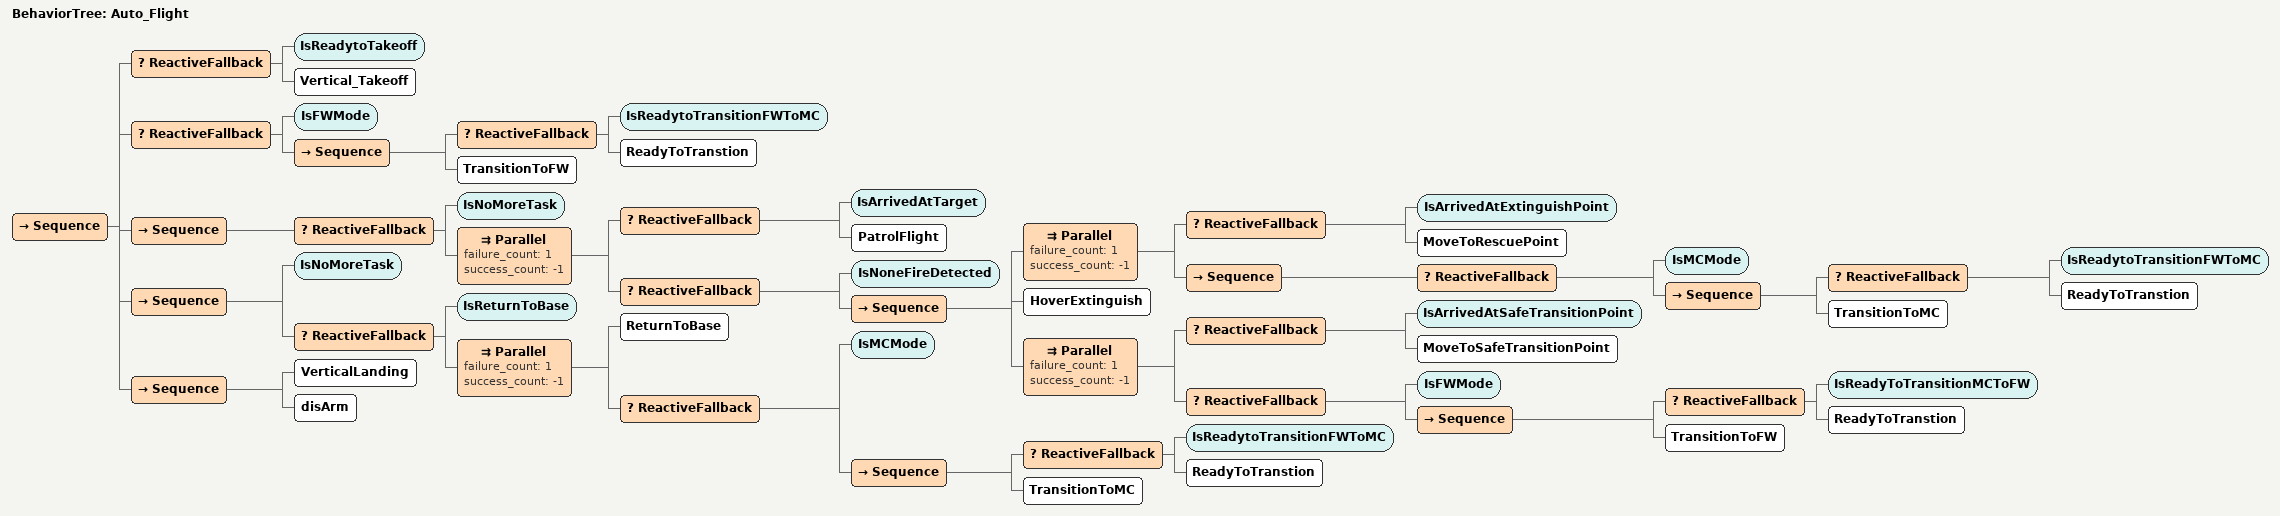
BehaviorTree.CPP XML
<?xml version="1.0" encoding="UTF-8"?>
<root BTCPP_format="4">
  <BehaviorTree ID="Auto_Flight">
    <Sequence>
      <ReactiveFallback>
        <IsReadytoTakeoff/>
        <Vertical_Takeoff/>
      </ReactiveFallback>
      <ReactiveFallback>
        <IsFWMode/>
        <Sequence>
          <ReactiveFallback>
            <IsReadytoTransitionFWToMC/>
            <ReadyToTranstion/>
          </ReactiveFallback>
          <TransitionToFW/>
        </Sequence>
      </ReactiveFallback>
      <Sequence>
        <ReactiveFallback>
          <IsNoMoreTask/>
          <Parallel failure_count="1"
                    success_count="-1">
            <ReactiveFallback>
              <IsArrivedAtTarget/>
              <PatrolFlight/>
            </ReactiveFallback>
            <ReactiveFallback>
              <IsNoneFireDetected/>
              <Sequence>
                <Parallel failure_count="1"
                          success_count="-1">
                  <ReactiveFallback>
                    <IsArrivedAtExtinguishPoint/>
                    <MoveToRescuePoint/>
                  </ReactiveFallback>
                  <Sequence>
                    <ReactiveFallback>
                      <IsMCMode/>
                      <Sequence>
                        <ReactiveFallback>
                          <IsReadytoTransitionFWToMC/>
                          <ReadyToTranstion/>
                        </ReactiveFallback>
                        <TransitionToMC/>
                      </Sequence>
                    </ReactiveFallback>
                  </Sequence>
                </Parallel>
                <HoverExtinguish/>
                <Parallel failure_count="1"
                          success_count="-1">
                  <ReactiveFallback>
                    <IsArrivedAtSafeTransitionPoint/>
                    <MoveToSafeTransitionPoint/>
                  </ReactiveFallback>
                  <ReactiveFallback>
                    <IsFWMode/>
                    <Sequence>
                      <ReactiveFallback>
                        <IsReadyToTransitionMCToFW/>
                        <ReadyToTranstion/>
                      </ReactiveFallback>
                      <TransitionToFW/>
                    </Sequence>
                  </ReactiveFallback>
                </Parallel>
              </Sequence>
            </ReactiveFallback>
          </Parallel>
        </ReactiveFallback>
      </Sequence>
      <Sequence>
        <IsNoMoreTask/>
        <ReactiveFallback>
          <IsReturnToBase/>
          <Parallel failure_count="1"
                    success_count="-1">
            <ReturnToBase/>
            <ReactiveFallback>
              <IsMCMode/>
              <Sequence>
                <ReactiveFallback>
                  <IsReadytoTransitionFWToMC/>
                  <ReadyToTranstion/>
                </ReactiveFallback>
                <TransitionToMC/>
              </Sequence>
            </ReactiveFallback>
          </Parallel>
        </ReactiveFallback>
      </Sequence>
      <Sequence>
        <VerticalLanding/>
        <disArm/>
      </Sequence>
    </Sequence>
  </BehaviorTree>

</root>
